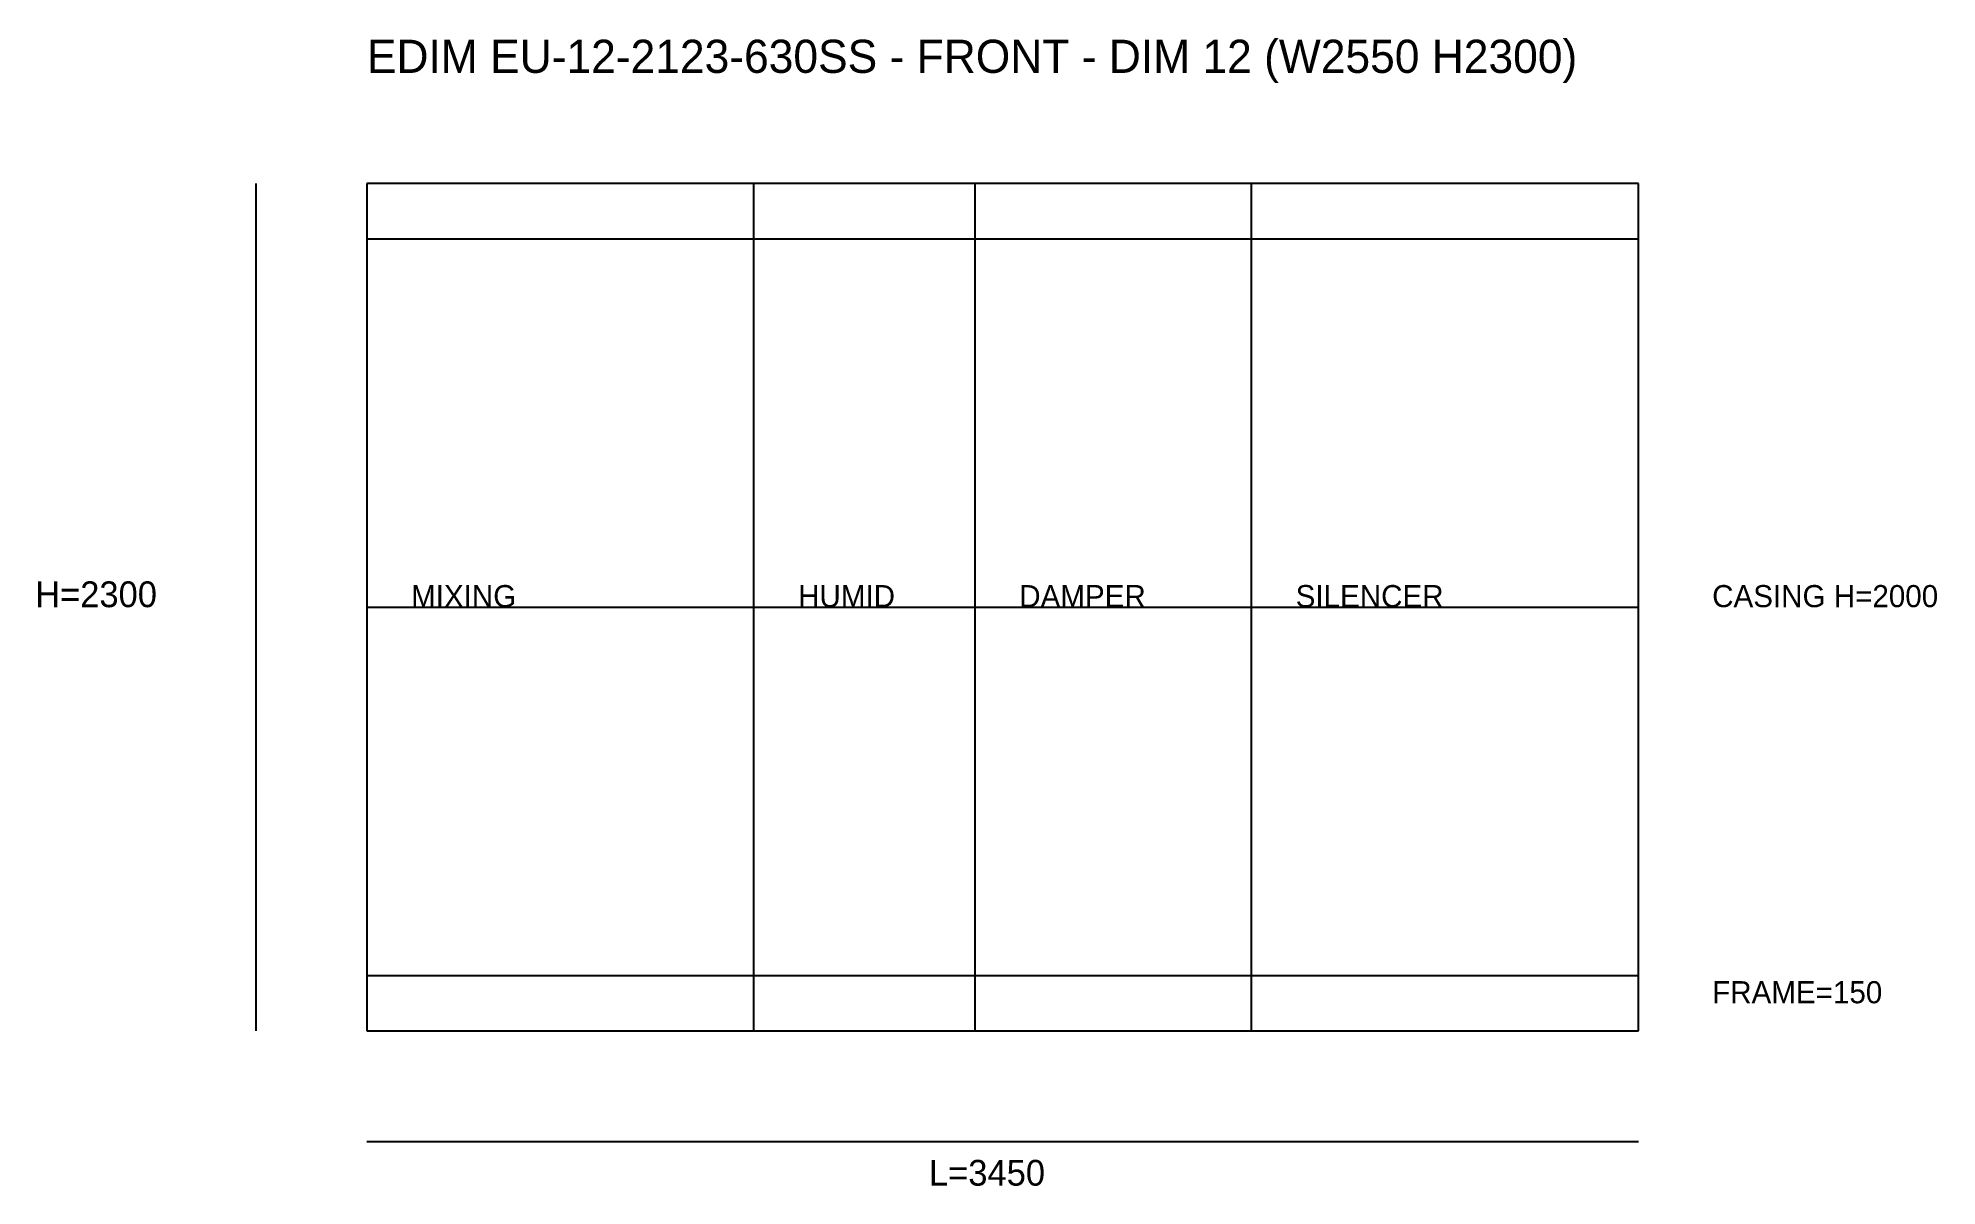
# Model space of a CAD drawing. Header units: millimetres. Extents: x -892 to 4260, y -421 to 2695.
import ezdxf

# ---------------------------------------------------------------- set-up
doc = ezdxf.new("R2010")
doc.units = ezdxf.units.MM
for name, color, linetype in [('DIM', 1, 'CONTINUOUS'), ('OUTLINE', 7, 'CONTINUOUS'), ('SECTION', 3, 'CONTINUOUS'), ('TEXT', 5, 'CONTINUOUS')]:
    doc.layers.add(name, color=color, linetype=linetype)

msp = doc.modelspace()

# ---------------------------------------------------------------- linework, layer by layer
at = {"layer": 'DIM'}
for p, q in [((-300, 0), (-300, 2300)), ((0, 1150), (3450, 1150)), ((0, -300), (3450, -300))]:
    msp.add_line(p, q, dxfattribs=at)
at = {"layer": 'OUTLINE'}
for p, q in [((3450, 2300), (0, 2300)), ((0, 2300), (0, 0)), ((3450, 0), (3450, 2300)), ((0, 2150), (3450, 2150)), ((0, 150), (3450, 150)), ((0, 0), (3450, 0))]:
    msp.add_line(p, q, dxfattribs=at)
at = {"layer": 'SECTION'}
for p, q in [((1050, 0), (1050, 2300)), ((1650, 0), (1650, 2300)), ((2400, 0), (2400, 2300))]:
    msp.add_line(p, q, dxfattribs=at)

# ---------------------------------------------------------------- texts
at = {"layer": 'DIM'}
for s, p in [('CASING H=2000', (3650, 1150)), ('FRAME=150', (3650, 75))]:
    msp.add_text(s, height=60, dxfattribs=at).set_placement(p)
at = {"layer": 'TEXT'}
for s, height, p in [('EDIM EU-12-2123-630SS - FRONT - DIM 12 (W2550 H2300)', 90, (0, 2600)), ('H=2300', 70, (-900, 1150)), ('MIXING', 60, (120, 1150)), ('HUMID', 60, (1170, 1150)), ('DAMPER', 60, (1770, 1150)), ('SILENCER', 60, (2520, 1150)), ('L=3450', 70, (1525, -420))]:
    msp.add_text(s, height=height, dxfattribs=at).set_placement(p)

doc.saveas('drawing.dxf')
